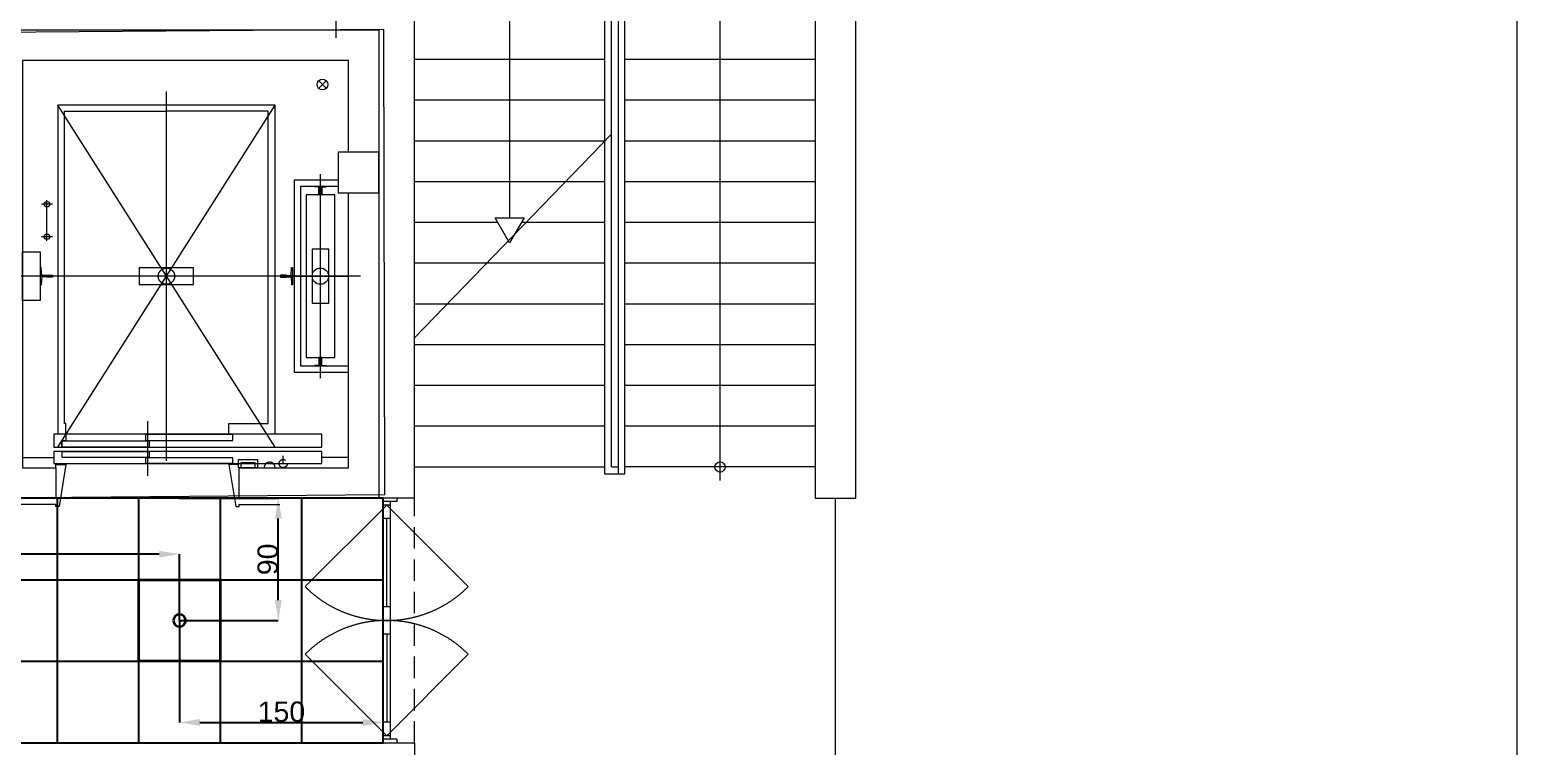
# Model space of a CAD drawing. Header units: inches. Extents: x -12418 to 57169, y -29325 to 19878.
# Drawn here: x 46214 to 57169, y -2773 to 2502 of the extents above; entities that cross this region are included whole.
import ezdxf
from ezdxf.enums import TextEntityAlignment as Align

# ---------------------------------------------------------------- set-up
doc = ezdxf.new("R2010")
doc.units = ezdxf.units.IN
doc.header["$LTSCALE"] = 25
doc.header["$MEASUREMENT"] = 0
doc.header["$PDMODE"] = 3
for name, pattern in [('00-Ground Floor$0$CENTERX2', [101.6, 63.5, -12.7, 12.7, -12.7]), ('00-Ground Floor$0$DASHED', [0.75, 0.5, -0.25]), ('00-Ground Floor$0$DASHED2', [9.525, 6.35, -3.175]), ('00-Ground Floor$0$HIDDEN', [9.525, 6.35, -3.175])]:
    doc.linetypes.add(name, pattern=pattern)
doc.layers.get('0').update_dxf_attribs({"color": 8})
doc.layers.get('Defpoints').update_dxf_attribs({"color": 8})
for name, color, linetype, lineweight in [('00-Ground Floor$0$Aluminum', 251, 'Continuous', 5), ('00-Ground Floor$0$Axis', 251, '00-Ground Floor$0$CENTERX2', 5), ('00-Ground Floor$0$C-HYDR-CTCH', 251, 'Continuous', 5), ('00-Ground Floor$0$Cabin', 7, 'Continuous', 5), ('00-Ground Floor$0$Frame', 252, 'Continuous', 9), ('00-Ground Floor$0$LOADING', 253, 'Continuous', 5), ('00-Ground Floor$0$Notes', 1, 'Continuous', 5), ('00-Ground Floor$0$Proj', 251, 'Continuous', 5), ('00-Ground Floor$0$SANIT', 250, 'Continuous', 5), ('00-Ground Floor$0$Structure', 251, 'Continuous', 5), ('00-Ground Floor$0$Tech', 169, '00-Ground Floor$0$DASHED2', 5), ('00-Ground Floor$0$Walls', 251, 'Continuous', 5), ('E-DIM', 6, 'Continuous', 18), ('E-LITE-CIRC-NUMB', 6, 'Continuous', 25), ('E-LITE-CLNG', 150, 'Continuous', 35), ('E-LITE-CTRL', 6, 'Continuous', 25)]:
    doc.layers.add(name, color=color, linetype=linetype, lineweight=lineweight)
doc.layers.add('00-Ground Floor$0$False Ceiling', color=251, linetype='Continuous')
doc.styles.add('DC_Simplex', font='SIMPLEX.shx', dxfattribs={"width": 0.7})
doc.styles.get("Standard").update_dxf_attribs({"font": 'arial.ttf'})
doc.dimstyles.get("Standard").update_dxf_attribs({"dimtxt": 150, "dimasz": 150, "dimexe": 0.18, "dimexo": 0.0625, "dimgap": 1, "dimtad": 1, "dimdec": 0, "dimlfac": 0.1, "dimzin": 0, "dimdsep": 46, "dimtxsty": 'Standard', "dimcen": 0.09, "dimclrd": 256, "dimclrt": 7, "dimadec": 0, "dimazin": 0, "dimtfac": 1, "dimtdec": 0, "dimtofl": 0, "dimtmove": 0, "dimatfit": 3, "dimfxl": 1, "dimtolj": 1, "dimtzin": 0, "dimarcsym": 0})

# ---------------------------------------------------------------- blocks, each defined once
blk = doc.blocks.new('00-Ground Floor$0$T127-1_B')
at = {"layer": '00-Ground Floor$0$Cabin'}
for p, q in [((44.5, 8), (44.5, 4)), ((44.5, 4), (78, 4)), ((78, 4), (82, 63.5)), ((44.5, -8), (44.5, -4)), ((44.5, -4), (78, -4)), ((78, -4), (82, -63.5))]:
    blk.add_line(p, q, dxfattribs=at)
at = {"layer": '00-Ground Floor$0$Cabin', "ltscale": 5}
for points in [[(44.5, 8), (0, 8), (0, -8), (44.5, -8)], [(82, 63.5), (89, 63.5), (89, -63.5), (82, -63.5)]]:
    blk.add_lwpolyline(points, dxfattribs=at)
blk = doc.blocks.new('00-Ground Floor$0$T127-1_B__1680')
at = {"layer": '00-Ground Floor$0$Axis'}
blk.add_line((-990, 0), (990, 0), dxfattribs=at)
at = {"layer": '00-Ground Floor$0$Notes', "xscale": -1}
blk.add_blockref('00-Ground Floor$0$T127-1_B', (-840, 0), dxfattribs=at)
at = {"layer": '00-Ground Floor$0$Notes'}
blk.add_blockref('00-Ground Floor$0$T127-1_B', (840, 0), dxfattribs=at)
blk = doc.blocks.new('00-Ground Floor$0$JIS5K')
at = {"layer": '00-Ground Floor$0$Cabin'}
for p, q in [((60.2, 8), (60.2, 11.2)), ((60.2, -8), (60.2, -11.2))]:
    blk.add_line(p, q, dxfattribs=at)
at = {"layer": '00-Ground Floor$0$Cabin', "ltscale": 5}
for points in [[(57, 11.2), (0, 11.2), (0, -11.2), (57, -11.2)], [(60.2, 8), (3.2, 8), (3.2, -8), (60.2, -8)], [(57, 11.2), (57, 43.5), (60.2, 43.5), (60.2, 11.2)], [(57, -11.2), (57, -43.5), (60.2, -43.5), (60.2, -11.2)]]:
    blk.add_lwpolyline(points, dxfattribs=at)
blk = doc.blocks.new('00-Ground Floor$0$JIS5K__1200')
at = {"layer": '00-Ground Floor$0$Axis'}
blk.add_line((-750, 0), (750, 0), dxfattribs=at)
at = {"layer": '00-Ground Floor$0$Notes', "xscale": -1}
blk.add_blockref('00-Ground Floor$0$JIS5K', (-600, 0), dxfattribs=at)
at = {"layer": '00-Ground Floor$0$Notes'}
blk.add_blockref('00-Ground Floor$0$JIS5K', (600, 0), dxfattribs=at)
blk = doc.blocks.new('00-Ground Floor$0$对重支撑1')
at = {"layer": '00-Ground Floor$0$Cabin'}
blk.add_lwpolyline([(1060, 178), (929, 178), (929, -178), (1060, -178)], close=True, dxfattribs=at).dxf.unprotected_set("ltscale", 0)
blk = doc.blocks.new('00-Ground Floor$0$井道平面图轿厢1轿厢地坎')
at = {"layer": '00-Ground Floor$0$Axis', "ltscale": 0.864}
blk.add_lwpolyline([(0, 96), (0, -192)], dxfattribs=at)
at = {"layer": '00-Ground Floor$0$Cabin', "ltscale": 5}
for points in [[(690, 0), (690, -96), (-1285, -96), (-1285, 0)], [(15, -3), (15, -46), (-630, -46), (-630, -3)], [(630, -50), (630, -93), (-15, -93), (-15, -50)]]:
    blk.add_lwpolyline(points, close=True, dxfattribs=at)
at = {"layer": '00-Ground Floor$0$Cabin'}
for points in [[(600, 0), (600, -48)], [(600, -48), (633, -48)], [(633, -48), (633, -96)]]:
    blk.add_lwpolyline(points, dxfattribs=at)
blk = doc.blocks.new('00-Ground Floor$0$层门地坎1')
at = {"layer": '00-Ground Floor$0$Axis', "ltscale": 0.81}
blk.add_lwpolyline([(0, 90), (0, -180)], dxfattribs=at)
at = {"layer": '00-Ground Floor$0$Cabin', "ltscale": 5}
for points in [[(690, 0), (690, -90), (-1285, -90), (-1285, 0)], [(15, -47), (15, -87), (-630, -87), (-630, -47)], [(630, -3), (630, -43), (-15, -43), (-15, -3)]]:
    blk.add_lwpolyline(points, close=True, dxfattribs=at)
blk = doc.blocks.new('00-Ground Floor$0$ME19011A-P')
for p, q in [((-0.425, 0), (0.425, 0)), ((-0.425, 0), (-0.425, -0.015)), ((0.425, 0), (0.425, -0.015)), ((-0.425, -0.015), (0.425, -0.015)), ((-0.367, -0.02), (-0.232, -0.02)), ((-0.367, -0.02), (-0.367, -0.04)), ((-0.367, -0.04), (-0.232, -0.04)), ((-0.36, -0.015), (-0.36, -0.02)), ((-0.24, -0.015), (-0.24, -0.02)), ((-0.232, -0.02), (-0.232, -0.04)), ((-0.15, -0.015), (-0.15, -0.04)), ((-0.15, -0.025), (0, -0.025)), ((-0.15, -0.04), (-0.119, -0.04)), ((-0.089, -0.04), (-0.064, -0.04)), ((-0.061, -0.037), (-0.079, -0.043)), ((-0.079, -0.043), (-0.077, -0.05)), ((-0.058, -0.046), (-0.077, -0.05)), ((-0.04, -0.031), (-0.05, -0.034)), ((-0.047, -0.043), (-0.038, -0.041)), ((-0.038, -0.041), (-0.04, -0.031)), ((-0.038, -0.04), (0, -0.04)), ((0, -0.015), (0, -0.04)), ((0.1, -0.015), (0.1, -0.045)), ((0.1, -0.035), (0.2, -0.035)), ((0.1, -0.045), (0.2, -0.045)), ((0.2, -0.045), (0.2, -0.015)), ((0.282, -0.015), (0.248, -0.015)), ((0.248, -0.024), (0.248, -0.015)), ((0.282, -0.024), (0.248, -0.024)), ((0.282, -0.024), (0.282, -0.015)), ((0.321, -0.015), (0.288, -0.015)), ((0.288, -0.015), (0.288, -0.053)), ((0.321, -0.024), (0.288, -0.024)), ((0.288, -0.053), (0.321, -0.053)), ((0.321, -0.053), (0.321, -0.015)), ((0.362, -0.015), (0.329, -0.015)), ((0.329, -0.015), (0.329, -0.053)), ((0.362, -0.024), (0.329, -0.024)), ((0.329, -0.053), (0.362, -0.053)), ((0.362, -0.053), (0.362, -0.015)), ((0.368, -0.024), (0.368, -0.015)), ((0.368, -0.015), (0.402, -0.015)), ((0.368, -0.024), (0.402, -0.024)), ((0.402, -0.024), (0.402, -0.015))]:
    blk.add_line(p, q)
blk.add_lwpolyline([(-0.119, -0.048), (-0.089, -0.048), (-0.089, -0.038), (-0.119, -0.038)], close=True)
at = {"color": 8, "const_width": 0.000601}
for points in [[(0.304, -0.053, -0.184574), (0.298, -0.064, -1.44364), (0.296, -0.058, -0.837915), (0.297, -0.066, -0.30536), (0.284, -0.062, -1.584726), (0.289, -0.061, -0.253153), (0.283, -0.068, -0.874198), (0.278, -0.058, -0.915253), (0.279, -0.066, -0.223821), (0.268, -0.064, -1.703343), (0.272, -0.06, -0.588962), (0.262, -0.068, -0.717795), (0.263, -0.058, -0.983104), (0.264, -0.064, -0.326362), (0.253, -0.061, -0.758716), (0.261, -0.051, -0.906186), (0.259, -0.057, -0.189488), (0.253, -0.052, -0.7948), (0.261, -0.042, -1.223996), (0.257, -0.047, -0.072149), (0.253, -0.04, -0.645886), (0.261, -0.032, -1.366917), (0.257, -0.037, -0.078415), (0.254, -0.031, -0.723006), (0.261, -0.026, -1.105484), (0.258, -0.029, -0.221197), (0.257, -0.024, -0.221197)], [(0.346, -0.053, 0.184574), (0.352, -0.064, 1.44364), (0.354, -0.058, 0.837915), (0.353, -0.066, 0.30536), (0.366, -0.062, 1.584726), (0.361, -0.061, 0.253153), (0.367, -0.068, 0.874198), (0.372, -0.058, 0.915253), (0.371, -0.066, 0.223821), (0.382, -0.064, 1.703343), (0.378, -0.06, 0.588962), (0.388, -0.068, 0.717795), (0.387, -0.058, 0.983104), (0.386, -0.064, 0.326362), (0.397, -0.061, 0.758716), (0.389, -0.051, 0.906186), (0.391, -0.057, 0.189488), (0.397, -0.052, 0.7948), (0.389, -0.042, 1.223996), (0.393, -0.047, 0.072149), (0.397, -0.04, 0.645886), (0.389, -0.032, 1.366917), (0.393, -0.037, 0.078415), (0.396, -0.031, 0.723006), (0.389, -0.026, 1.105484), (0.392, -0.029, 0.221197), (0.393, -0.024, 0.221197)]]:
    blk.add_lwpolyline(points, format="xyb", dxfattribs=at)
blk.add_circle((-0.054, -0.04), 0.0075)
for centre, radius, start, end in [((-0.104, -0.04), 0.01, 10.4593, 169.5407), ((-0.104, -0.04), 0.0075, 14.0075, 165.9925), ((-0.054, -0.04), 0.01, 45, 180)]:
    blk.add_arc(centre, radius, start, end)
blk = doc.blocks.new('00-Ground Floor$0$M.44.57.64')
at = {"layer": '00-Ground Floor$0$LOADING', "xscale": 1000.000000000002, "yscale": 1000.000000000002, "zscale": 1000.000000000002, "rotation": 225.9999036123427}
blk.add_blockref('00-Ground Floor$0$ME19011A-P', (-80807, 16721), dxfattribs=at)
blk = doc.blocks.new('00-Ground Floor$0$A$Ce9e1c4c3')
at = {"layer": '00-Ground Floor$0$False Ceiling', "color": 254, "linetype": 'Continuous'}
for p, q in [((-51182, -947, 0), (-87737, -947, 0)), ((-53582, -2747), (-53582, -947)), ((-52982, -2747), (-52982, -947)), ((-52382, -2747), (-52382, -947)), ((-51782, -2747), (-51782, -947)), ((-51182, -2747, 0), (-51182, -947, 0)), ((-87737, -1547), (-51182, -1547)), ((-87737, -2147), (-51182, -2147)), ((-87737, -2747, 0), (-51182, -2747, 0))]:
    blk.add_line(p, q, dxfattribs=at)
blk = doc.blocks.new('00-Ground Floor')
at = {"layer": '00-Ground Floor$0$Aluminum'}
for p, q in [((48818, -947, 0), (48818, -2747, 0)), ((48918, -972, 0), (48818, -972, 0)), ((48868, -972, 0), (48868, -2722, 0)), ((48918, -947, 0), (48918, -972, 0)), ((48868, -997, 0), (48818, -997, 0)), ((48868, -1097, 0), (48818, -1097, 0)), ((48843, -1747, 0), (48843, -1097, 0)), ((48868, -1747, 0), (48818, -1747, 0)), ((48868, -1847, 0), (48818, -1847, 0)), ((48868, -1947, 0), (48818, -1947, 0)), ((48843, -1947, 0), (48843, -2597, 0)), ((48868, -2597, 0), (48818, -2597, 0)), ((48868, -2697, 0), (48818, -2697, 0)), ((48918, -2722, 0), (48818, -2722, 0)), ((48918, -2722, 0), (48918, -2747, 0))]:
    blk.add_line(p, q, dxfattribs=at)
at = {"layer": '00-Ground Floor$0$Aluminum', "linetype": '00-Ground Floor$0$DASHED', "ltscale": 300}
for p, q in [((48843, -997, 0), (48242, -1598, 0)), ((48843, -997, 0), (49444, -1598, 0)), ((48843, -2697, 0), (48242, -2096, 0)), ((48843, -2697, 0), (49444, -2096, 0))]:
    blk.add_line(p, q, dxfattribs=at)
for centre, start, end in [((48843, -997, 0), 225, 315), ((48843, -2697, 0), 45, 135)]:
    blk.add_arc(centre, 850, start, end, dxfattribs=at)
at = {"layer": '00-Ground Floor$0$Axis'}
blk.add_line((48150, 688), (48560, 688), dxfattribs=at)
at = {"layer": '00-Ground Floor$0$Axis', "ltscale": 3}
for points in [[(47221, -672), (47221, 2048)], [(48021, -572), (46421, 1948)], [(46421, -572), (48021, 1948)], [(48651, 688), (46071, 688)]]:
    blk.add_lwpolyline(points, dxfattribs=at)
at = {"layer": '00-Ground Floor$0$Axis', "ltscale": 0.24}
for points in [[(46381, 1218), (46301, 1218)], [(46381, 978), (46301, 978)]]:
    blk.add_lwpolyline(points, dxfattribs=at)
at = {"layer": '00-Ground Floor$0$Axis', "ltscale": 0.9}
blk.add_lwpolyline([(46341, 948), (46341, 1248)], dxfattribs=at)
at = {"layer": '00-Ground Floor$0$Axis', "ltscale": 1.5}
blk.add_lwpolyline([(47471, 688), (46971, 688)], dxfattribs=at)
at = {"layer": '00-Ground Floor$0$C-HYDR-CTCH', "flags": 128}
blk.add_lwpolyline([(45936, 2481), (45943, -944), (48829, -920), (48822, 2505), (45936, 2481)], dxfattribs=at)
at = {"layer": '00-Ground Floor$0$Cabin'}
for points in [[(48021, 1948), (46421, 1948)], [(46421, 1948), (46421, -476)], [(48021, 1948), (46421, 1948)], [(46421, 1948), (46421, -476)], [(46471, -396), (46471, 1904)], [(46471, 1904), (47221, 1904)], [(47971, 1904), (47221, 1904)], [(47971, -396), (47971, 1904)], [(48021, -476), (48021, 1948)], [(48021, -476), (48021, 1948)], [(48355, 438), (48355, 938)], [(46481, -396), (46471, -396)], [(46481, -476), (46481, -396)], [(47681, -476), (47681, -396)], [(47681, -396), (47971, -396)], [(46421, -476), (46391, -476)], [(46391, -476), (46391, -572)], [(46421, -476), (46391, -476)], [(46391, -476), (46391, -572)], [(48366, -476), (48021, -476)], [(48366, -476), (48021, -476)], [(48366, -572), (48366, -476)], [(48366, -572), (48366, -476)], [(46161, -647), (46391, -647)], [(46391, -572), (48366, -572)], [(46391, -572), (48366, -572)], [(48561, -647), (48366, -647)], [(46406, -723), (46406, -723), (46406, -698), (46481, -698), (46431, -1008), (46406, -1008), (46406, -993), (46106, -993)], [(47751, -698), (47681, -698), (47731, -1008), (47756, -1008), (47756, -993), (48056, -993)]]:
    blk.add_lwpolyline(points, dxfattribs=at)
at = {"layer": '00-Ground Floor$0$Cabin', "ltscale": 5}
for points in [[(48486, 1396), (48161, 1396), (48161, -20), (48561, -20)], [(48486, 1348), (48209, 1348), (48209, 28), (48561, 28)]]:
    blk.add_lwpolyline(points, dxfattribs=at)
blk.add_lwpolyline([(48460, 1288), (48250, 1288), (48250, 88), (48460, 88)], close=True, dxfattribs=at)
at = {"layer": '00-Ground Floor$0$Cabin'}
blk.add_lwpolyline([(48416, 888), (48294, 888), (48294, 488), (48416, 488)], close=True, dxfattribs=at)
at = {"layer": '00-Ground Floor$0$Cabin', "ltscale": 50}
blk.add_lwpolyline([(47021, 749), (47021, 627), (47421, 627), (47421, 749)], close=True, dxfattribs=at)
at = {"layer": '00-Ground Floor$0$Cabin'}
for centre, radius in [((46341, 1218), 20), ((46341, 978), 20), ((48355, 688), 60)]:
    blk.add_circle(centre, radius, dxfattribs=at)
at = {"layer": '00-Ground Floor$0$Frame'}
blk.add_line((57169, -29325, 0), (57169, 19878, 0), dxfattribs=at)
at = {"layer": '00-Ground Floor$0$Notes'}
for p, q in [((48395, 2124), (48345, 2074)), ((48395, 2074), (48345, 2124))]:
    blk.add_line(p, q, dxfattribs=at)
blk.add_circle((48370, 2099), 40, dxfattribs=at)
at = {"layer": '00-Ground Floor$0$Proj'}
for p, q in [((50448, 2933, 0), (50448, 1683, 0)), ((50498, 1734, 0), (50498, 2883, 0)), ((50448, 2283, 0), (49048, 2283, 0)), ((51998, 2283, 0), (50598, 2283, 0)), ((50448, 1983, 0), (49048, 1983, 0)), ((51998, 1983, 0), (50598, 1983, 0)), ((50498, 1734, 0), (49048, 234, 0)), ((50448, 1683, 0), (49048, 1683, 0)), ((51998, 1683, 0), (50598, 1683, 0)), ((50158, 1383, 0), (49048, 1383, 0)), ((51998, 1383, 0), (50598, 1383, 0)), ((49661, 1083, 0), (49048, 1083, 0)), ((49868, 1083, 0), (49835, 1083, 0)), ((51998, 1083, 0), (50598, 1083, 0)), ((49603, 783, 0), (49048, 783, 0)), ((51998, 783, 0), (50598, 783, 0)), ((49288, 483, 0), (49048, 483, 0)), ((51998, 483, 0), (50598, 483, 0)), ((51998, 183, 0), (50598, 183, 0)), ((51998, -117, 0), (50598, -117, 0)), ((51998, -417, 0), (50598, -417, 0)), ((50498, -717, 0), (50548, -717, 0)), ((51998, -717, 0), (50598, -717, 0))]:
    blk.add_line(p, q, dxfattribs=at)
at = {"layer": '00-Ground Floor$0$Proj', "linetype": '00-Ground Floor$0$DASHED', "ltscale": 300}
for p, q in [((50448, 1383, 0), (50158, 1383, 0)), ((50448, 1083, 0), (49868, 1083, 0)), ((50448, 783, 0), (49603, 783, 0)), ((50448, 483, 0), (49288, 483, 0)), ((50448, 183, 0), (49048, 183, 0)), ((50448, -117, 0), (49048, -117, 0)), ((50448, -417, 0), (49048, -417, 0))]:
    blk.add_line(p, q, dxfattribs=at)
at = {"layer": '00-Ground Floor$0$Proj', "linetype": '00-Ground Floor$0$HIDDEN'}
blk.add_line((49048, -2747, 0), (49048, -947, 0), dxfattribs=at)
at = {"layer": '00-Ground Floor$0$Proj', "elevation": 0}
for points in [[(51298, -817), (51298, 3658), (49748, 3658), (49748, 1118)], [(51298, -817), (51298, 3658), (49748, 3658), (49748, 1118)], [(50548, 2883), (50548, -767), (50598, -767), (50598, 2933)], [(49048, -3127), (52148, -3127), (52148, -947)]]:
    blk.add_lwpolyline(points, dxfattribs=at)
at = {"layer": '00-Ground Floor$0$Proj', "ltscale": 300, "elevation": 0}
for points in [[(50448, 1683), (50448, -767), (50548, -767)], [(50498, -717), (50498, 1734)], [(49048, -717), (50448, -717)]]:
    blk.add_lwpolyline(points, dxfattribs=at)
at = {"layer": '00-Ground Floor$0$Proj', "elevation": 0}
blk.add_lwpolyline([(49748, 933), (49641, 1118), (49855, 1118)], close=True, dxfattribs=at)
at = {"layer": '00-Ground Floor$0$Proj'}
blk.add_circle((51298, -717, 0), 37.5, dxfattribs=at)
at = {"layer": '00-Ground Floor$0$SANIT'}
blk.add_line((48471, 2443, 0), (48471, 3273, 0), dxfattribs=at)
at = {"layer": '00-Ground Floor$0$Structure', "elevation": 0}
blk.add_lwpolyline([(51998, 2933), (51998, -947), (52298, -947), (52298, 2933)], close=True, dxfattribs=at)
at = {"layer": '00-Ground Floor$0$Structure'}
for points in [[(48561, 1602), (48561, 2277), (46161, 2277), (46161, -723), (46406, -723), (46406, -948), (45936, -948), (45936, 2502), (48786, 2502), (48786, -948), (47756, -948)], [(47756, -948), (47756, -723), (48561, -723), (48561, 1302)]]:
    blk.add_lwpolyline(points, dxfattribs=at)
blk.add_lwpolyline([(48486, 1302), (48786, 1302), (48786, 1602), (48486, 1602)], close=True, dxfattribs=at)
at = {"layer": '00-Ground Floor$0$Tech', "ltscale": 0.36}
blk.add_lwpolyline([(48081, -692), (48081, -632)], dxfattribs=at)
at = {"layer": '00-Ground Floor$0$Tech', "ltscale": 9}
for points in [[(47751, -663), (47891, -663), (47891, -723), (47751, -723)], [(47771, -683), (47871, -683), (47871, -723), (47771, -723)]]:
    blk.add_lwpolyline(points, close=True, dxfattribs=at)
at = {"layer": '00-Ground Floor$0$Tech', "ltscale": 0.48}
blk.add_lwpolyline([(47941, -722), (48021, -722)], dxfattribs=at)
at = {"layer": '00-Ground Floor$0$Tech', "ltscale": 5}
blk.add_circle((47221, 688), 60, dxfattribs=at)
at = {"layer": '00-Ground Floor$0$Tech'}
blk.add_circle((48081, -692), 30, dxfattribs=at)
blk.add_arc((47981, -722), 40, 0, 180, dxfattribs=at)
at = {"layer": '00-Ground Floor$0$Walls'}
for p, q in [((49048, -947, 0), (49048, 4453, 0)), ((49048, -947, 0), (48786, -947)), ((37850, -2747, 0), (49048, -2747, 0)), ((49048, -2747, 0), (49048, -4091, 0))]:
    blk.add_line(p, q, dxfattribs=at)
at = {"layer": '00-Ground Floor$0$False Ceiling', "color": 254}
blk.add_blockref('00-Ground Floor$0$A$Ce9e1c4c3', (100000, 0), dxfattribs=at)
at = {"layer": '00-Ground Floor$0$LOADING', "xscale": -1, "rotation": 225.9999036123427}
blk.add_blockref('00-Ground Floor$0$M.44.57.64', (90122, 66895, 0), dxfattribs=at)
at = {"layer": '00-Ground Floor$0$Notes', "xscale": -1, "rotation": 270.0000015352345}
blk.add_blockref('00-Ground Floor$0$JIS5K__1200', (48355, 688), dxfattribs=at)
at = {"layer": '00-Ground Floor$0$Notes', "yscale": -1, "rotation": 180}
for name in ['00-Ground Floor$0$对重支撑1', '00-Ground Floor$0$T127-1_B__1680']:
    blk.add_blockref(name, (47221, 688), dxfattribs=at)
at = {"layer": '00-Ground Floor$0$Notes', "xscale": -1}
for name, p in [('00-Ground Floor$0$井道平面图轿厢1轿厢地坎', (47081, -476)), ('00-Ground Floor$0$层门地坎1', (47081, -602))]:
    blk.add_blockref(name, p, dxfattribs=at)
blk = doc.blocks.new('*U58')
blk.add_lwpolyline([(-300, 300), (-300, -300), (300, -300), (300, 300)], close=True)
blk.add_circle((0, 0), 45)
at = {"layer": 'E-LITE-CIRC-NUMB', "style": 'DC_Simplex', "width": 0.7, "flags": 8}
blk.add_attdef('CIRCUIT', text='', height=200, rotation=0, dxfattribs=at).set_placement((-474, 300), align=Align.RIGHT)
at = {"layer": 'E-LITE-CTRL', "style": 'DC_Simplex', "width": 0.7, "flags": 8}
blk.add_attdef('CONTROL', (1119, -935), '', height=200, rotation=360, dxfattribs=at)
blk = doc.blocks.new('*D373')
at = {"layer": 'Defpoints', "color": 0, "transparency": 16777216}
for p in [(47318, -947, 0), (48045, -947), (47318, -1847)]:
    blk.add_point(p, dxfattribs=at)
at = {"layer": 'E-DIM', "color": 0, "lineweight": -2, "transparency": 16777216}
for p, q in [((47318, -947), (48045, -947)), ((47318, -1847), (48045, -1847))]:
    blk.add_line(p, q, dxfattribs=at)
at = {"layer": 'E-DIM', "lineweight": -2, "transparency": 16777216}
blk.add_line((48045, -1697), (48045, -1097), dxfattribs=at)
at = {"layer": 'E-DIM', "transparency": 16777216}
for points in [[(48020, -1097), (48070, -1097), (48045, -947)], [(48020, -1697), (48070, -1697), (48045, -1847)]]:
    blk.add_solid(points, dxfattribs=at)
at = {"layer": 'E-DIM', "color": 7, "transparency": 16777216, "insert": (47968, -1397), "char_height": 150, "attachment_point": 5, "rotation": 90}
blk.add_mtext('\\A1;90', dxfattribs=at)
blk = doc.blocks.new('*D374')
at = {"layer": 'Defpoints', "color": 0, "transparency": 16777216}
for p in [(44318, -1359), (44318, -1847), (47318, -1847)]:
    blk.add_point(p, dxfattribs=at)
at = {"layer": 'E-DIM', "color": 0, "lineweight": -2, "transparency": 16777216}
for p, q in [((44318, -1847), (44318, -1359)), ((47318, -1847), (47318, -1359))]:
    blk.add_line(p, q, dxfattribs=at)
at = {"layer": 'E-DIM', "lineweight": -2, "transparency": 16777216}
blk.add_line((47168, -1359), (44468, -1359), dxfattribs=at)
at = {"layer": 'E-DIM', "transparency": 16777216}
for points in [[(44468, -1334), (44468, -1384), (44318, -1359)], [(47168, -1334), (47168, -1384), (47318, -1359)]]:
    blk.add_solid(points, dxfattribs=at)
at = {"layer": 'E-DIM', "color": 7, "transparency": 16777216, "insert": (45818, -1281), "char_height": 150, "attachment_point": 5}
blk.add_mtext('\\A1;300', dxfattribs=at)
blk = doc.blocks.new('*D391')
at = {"layer": 'Defpoints', "color": 0, "transparency": 16777216}
for p in [(47318, -1847), (48818, -2598), (48818, -2747, 0)]:
    blk.add_point(p, dxfattribs=at)
at = {"layer": 'E-DIM', "color": 0, "lineweight": -2, "transparency": 16777216}
for p, q in [((47318, -1847), (47318, -2598)), ((48818, -2747), (48818, -2598))]:
    blk.add_line(p, q, dxfattribs=at)
at = {"layer": 'E-DIM', "lineweight": -2, "transparency": 16777216}
blk.add_line((47468, -2598), (48668, -2598), dxfattribs=at)
at = {"layer": 'E-DIM', "transparency": 16777216}
for points in [[(47468, -2573), (47468, -2623), (47318, -2598)], [(48668, -2573), (48668, -2623), (48818, -2598)]]:
    blk.add_solid(points, dxfattribs=at)
at = {"layer": 'E-DIM', "color": 7, "transparency": 16777216, "insert": (48068, -2520), "char_height": 150, "attachment_point": 5}
blk.add_mtext('\\A1;150', dxfattribs=at)

msp = doc.modelspace()

# ---------------------------------------------------------------- block references
msp.add_blockref('00-Ground Floor', (0, 0))
at = {"layer": 'E-LITE-CLNG', "xscale": -1}
msp.add_blockref('*U58', (47317.9, -1847.4), dxfattribs=at)

# ---------------------------------------------------------------- dimensions: what is measured, and where the dimension line sits
at = {"layer": 'E-DIM'}
dim = msp.add_linear_dim(base=(48045.3, -947.4), p1=(47317.9, -1847.4), p2=(47317.9, -947.4, 0), angle=90, dimstyle='Standard', dxfattribs=at)
dim.commit()
dim.dimension.update_dxf_attribs({"geometry": '*D373', "text_midpoint": (47967.7, -1397.4)})
for base, p2, picture, middle in [((44317.9, -1358.7), (44317.9, -1847.4), '*D374', (45817.9, -1281.1)), ((48817.9, -2597.9), (48817.9, -2747.4, 0), '*D391', (48067.9, -2520.3))]:
    dim = msp.add_linear_dim(base=base, p1=(47317.9, -1847.4), p2=p2, dimstyle='Standard', dxfattribs=at)
    dim.commit()
    dim.dimension.update_dxf_attribs({"geometry": picture, "text_midpoint": middle})

doc.saveas('drawing.dxf')
